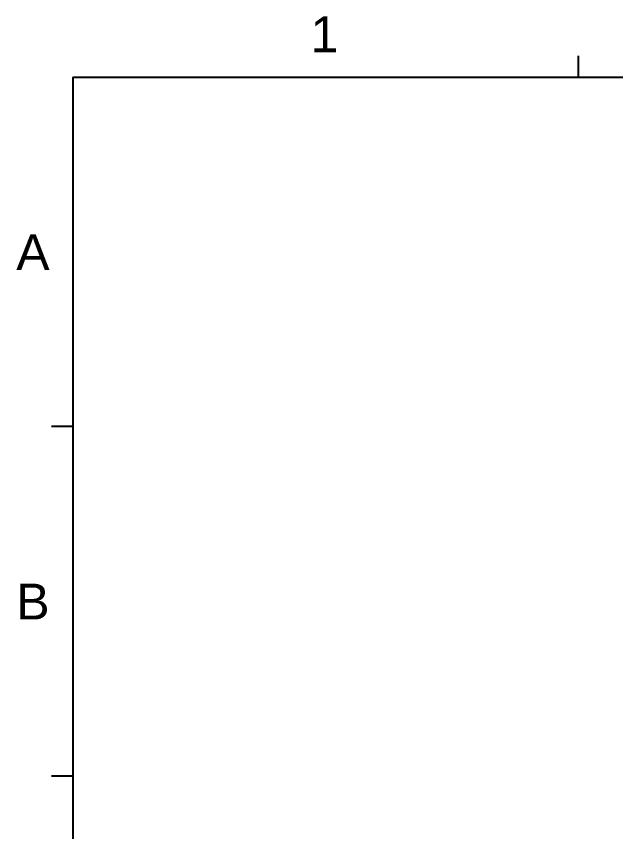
# Model space of a CAD drawing. Header units: millimetres. Extents: x 14 to 2348, y 26 to 1654.
# Drawn here: x 28.4 to 362.7, y 1198.9 to 1654 of the extents above; entities that cross this region are included whole.
import ezdxf
from ezdxf.enums import TextEntityAlignment as Align

# ---------------------------------------------------------------- set-up
doc = ezdxf.new("R2010")
doc.units = ezdxf.units.MM
doc.header["$LTSCALE"] = 4
doc.layers.get('0').update_dxf_attribs({"lineweight": 25})
doc.styles.add('TEXTSTYLE_1_90', font='arial.ttf')

# ---------------------------------------------------------------- blocks, each defined once
blk = doc.blocks.new('圖框 A2')
at = {"color": 3, "linetype": 'Continuous', "true_color": 0x00ff00}
for p, q in [((85.5, 405), (85.5, 408)), ((15, 405), (579, 405)), ((15, 405), (15, 15)), ((15, 356.25), (12, 356.25)), ((15, 307.5), (12, 307.5))]:
    blk.add_line(p, q, dxfattribs=at)
at = {"color": 1, "true_color": 0xff0000, "style": 'TEXTSTYLE_1_90'}
for s, p in [('1', (50.06, 408.5)), ('A', (9.42, 378.09)), ('B', (9.42, 329.34))]:
    blk.add_text(s, height=5, dxfattribs=at).set_placement(p, align=Align.CENTER)

msp = doc.modelspace()

# ---------------------------------------------------------------- block references
at = {"xscale": 4, "yscale": 4, "zscale": 4}
msp.add_blockref('圖框 A2', (0, 0), dxfattribs=at)

doc.saveas('drawing.dxf')
